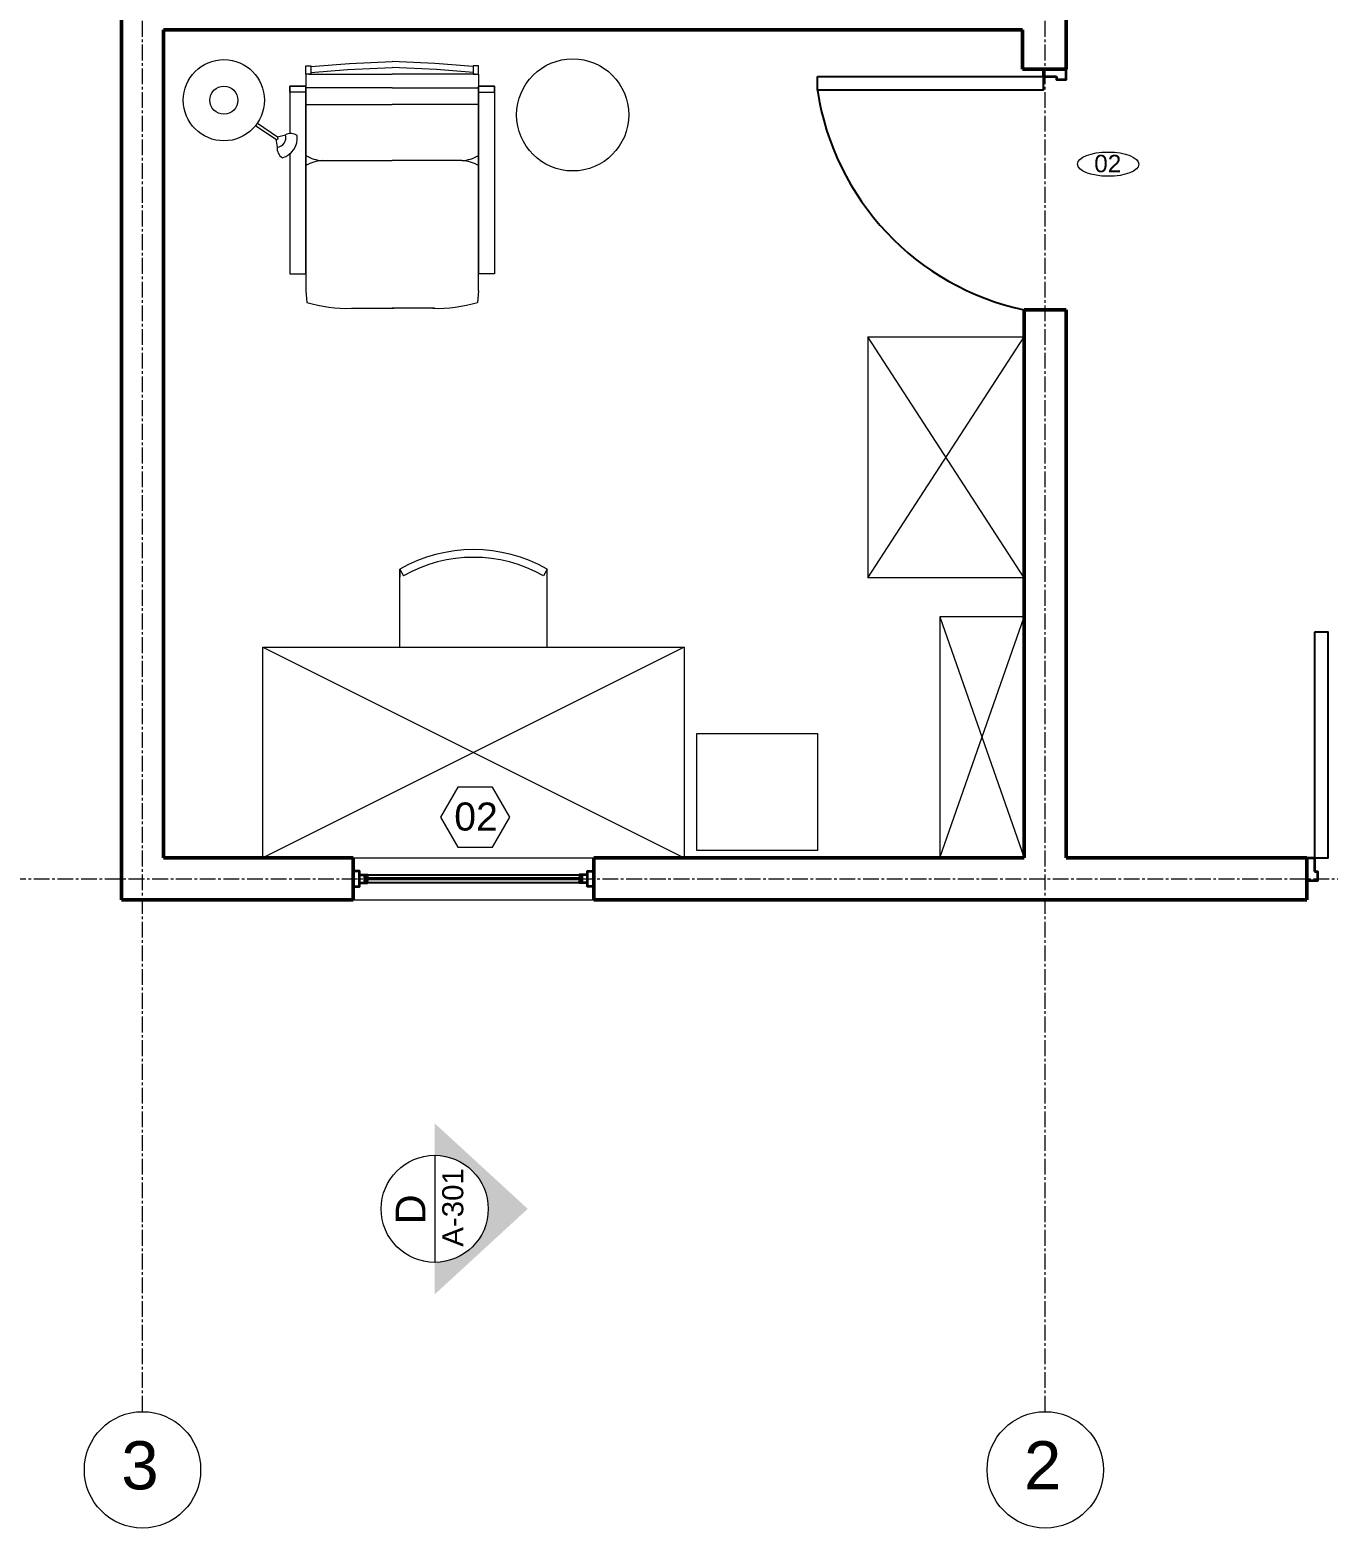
# Model space of a CAD drawing. Header units: centimetres. Extents: x -1487 to 7635, y -1892 to 2688.
# Drawn here: x 2071.2 to 2502.6, y 634.5 to 1132.2 of the extents above; entities that cross this region are included whole.
import ezdxf
from ezdxf.enums import TextEntityAlignment as Align

# ---------------------------------------------------------------- set-up
doc = ezdxf.new("R2010")
doc.units = ezdxf.units.CM
doc.linetypes.add('CENTERX2', pattern=[4, 2.5, -0.5, 0.5, -0.5])
doc.linetypes.add('CENTRO2', pattern=[1.125, 0.75, -0.125, 0.125, -0.125])
for name, color, linetype, lineweight in [('A-FURN', 8, 'Continuous', 18), ('A-FURN_Num_Penna__251', 251, 'Continuous', 18), ('AA - linee quote', 3, 'Continuous', 13), ('AA - montanti', 7, 'Continuous', 35), ('AA - pareti sezionate', 7, 'Continuous', 50), ('AA - serramenti e porte', 4, 'Continuous', 25), ('AA - struttura finestre', 6, 'Continuous', 25), ('AA- arredo', 8, 'Continuous', 18), ('SEZIONE ARREDO', 8, 'Continuous', 25)]:
    doc.layers.add(name, color=color, linetype=linetype, lineweight=lineweight)
doc.styles.add('ARIAL', font='Arial.ttf')

msp = doc.modelspace()

# ---------------------------------------------------------------- hatches: boundary and pattern name
at = {"layer": 'AA - linee quote'}
h = msp.add_hatch(color=256, dxfattribs=at)
h.dxf.hatch_style = 1
h.paths.add_polyline_path([(2205.7342, 768.9486), (2205.7342, 758.3467, -1), (2205.7342, 722.7833), (2205.7342, 712.1814), (2236.6303, 740.565)])

# ---------------------------------------------------------------- linework, layer by layer
at = {"layer": 'A-FURN'}
for p, q in [((2178.5996, 857.1865), (2258.5996, 857.1865)), ((2178.5996, 843.1865), (2258.5996, 843.1865))]:
    msp.add_line(p, q, dxfattribs=at)
at = {"layer": 'A-FURN', "ltscale": 0.8}
msp.add_line((2178.5996, 843.1865), (2258.5996, 843.1865), dxfattribs=at)
at = {"layer": 'A-FURN_Num_Penna__251'}
msp.add_line((2148.5996, 857.1865), (2288.5996, 857.1865), dxfattribs=at)
at = {"layer": 'AA - linee quote', "linetype": 'CENTRO2', "ltscale": 7}
for p, q in [((2108.5996, 673.1865), (2108.5996, 1920.1865)), ((2408.5996, 673.1865), (2408.5996, 1920.1865)), ((1938.5996, 850.1865), (3185.5996, 850.1865))]:
    msp.add_line(p, q, dxfattribs=at)
at = {"layer": 'AA - linee quote'}
msp.add_line((2205.7078, 758.3463), (2205.7078, 722.7829), dxfattribs=at)
msp.add_lwpolyline([(2230.6843, 870.6812), (2224.9108, 880.6812), (2213.3638, 880.6812), (2207.5903, 870.6812), (2213.3638, 860.6812), (2224.9108, 860.6812)], close=True, dxfattribs=at)
for centre, radius in [((2205.7078, 740.5646), 17.7817), ((2108.5996, 653.8592), 19.3273), ((2408.5996, 653.8592), 19.3273)]:
    msp.add_circle(centre, radius, dxfattribs=at)
msp.add_ellipse((2429.5185, 1087.6055), major_axis=(-10.2073, 0.0249), ratio=0.39546778, dxfattribs=at)
at = {"layer": 'AA - montanti'}
for points in [[(2412.3955, 1119.1864), (2412.3955, 1119.1865), (2407.8955, 1119.1865), (2407.8955, 1116.6865), (2412.3955, 1116.6865)], [(2412.3955, 1116.6865), (2412.3955, 1115.6865), (2415.5955, 1115.6865), (2415.5955, 1119.1865), (2412.3955, 1119.1865)], [(2495.5996, 852.6865), (2495.5996, 852.6865), (2495.5996, 857.1865), (2498.0996, 857.1865), (2498.0996, 852.6865)], [(2495.5996, 852.6865), (2495.5996, 852.6865), (2495.5996, 857.1865), (2498.0996, 857.1865), (2498.0996, 852.6865)], [(2180.7655, 851.499), (2183.3645, 851.499), (2183.3645, 850.9365)], [(2256.4338, 851.499), (2253.8347, 851.499), (2253.8347, 850.9365)], [(2498.0996, 852.6865), (2499.0996, 852.6865), (2499.0996, 849.4865), (2495.5996, 849.4865), (2495.5996, 852.6865)], [(2180.7655, 848.874), (2183.3645, 848.874), (2183.3645, 849.4365), (2182.4321, 849.4365), (2182.4321, 849.9365), (2182.4321, 850.4365), (2182.4321, 850.9365), (2183.3645, 850.9365)], [(2256.4338, 848.874), (2253.8347, 848.874), (2253.8347, 849.4365), (2254.7672, 849.4365), (2254.7672, 849.9365), (2254.7672, 850.4365), (2254.7672, 850.9365), (2253.8347, 850.9365)]]:
    msp.add_lwpolyline(points, dxfattribs=at)
for points in [[(2178.5996, 852.7297), (2178.5996, 847.6432), (2180.7655, 847.6432), (2180.7655, 852.7297)], [(2258.5996, 852.7297), (2258.5996, 847.6432), (2256.4338, 847.6432), (2256.4338, 852.7297)]]:
    msp.add_lwpolyline(points, close=True, dxfattribs=at)
at = {"layer": 'AA - pareti sezionate'}
for p, q in [((2101.5996, 843.1865), (2101.5996, 1448.1865)), ((2415.5996, 1138.1865), (2415.6104, 1119.1865)), ((2401.0996, 1132.1865), (2115.5996, 1132.1865)), ((2115.5996, 1132.1865), (2115.5996, 857.1865)), ((2401.5996, 1039.1865), (2415.5955, 1039.1865)), ((2401.5996, 1039.1865), (2401.5996, 857.1865)), ((2415.5996, 1039.1865), (2415.5996, 857.1865)), ((2178.5996, 843.1865), (2178.5996, 857.1865)), ((2258.5996, 857.1865), (2258.5996, 843.1865)), ((2258.5996, 857.1865), (2401.5996, 857.1865)), ((2495.5996, 857.1865), (2415.5996, 857.1865)), ((2495.5996, 843.1865), (2495.5996, 857.1865)), ((2258.5996, 843.1865), (2495.5996, 843.1865))]:
    msp.add_line(p, q, dxfattribs=at)
at = {"layer": 'AA - pareti sezionate', "linetype": 'Continuous'}
for p, q in [((2401.0996, 1132.1865), (2401.0996, 1119.1865)), ((2401.0996, 1119.1865), (2415.5996, 1119.1865))]:
    msp.add_line(p, q, dxfattribs=at)
at = {"layer": 'AA - pareti sezionate', "ltscale": 0.8}
msp.add_line((2416.5996, 857.1865), (2495.5996, 857.1865), dxfattribs=at)
at = {"layer": 'AA - pareti sezionate'}
for points in [[(2115.5996, 857.1865), (2178.5996, 857.1865)], [(2101.5996, 843.1865), (2178.5996, 843.1865)]]:
    msp.add_lwpolyline(points, dxfattribs=at)
at = {"layer": 'AA - serramenti e porte'}
for p, q in [((2183.3645, 851.499), (2253.8347, 851.499)), ((2253.8347, 848.874), (2183.3645, 848.874))]:
    msp.add_line(p, q, dxfattribs=at)
for points in [[(2332.8955, 1116.6865), (2407.8955, 1116.6865), (2407.8955, 1112.1865), (2332.8955, 1112.1865)], [(2498.0996, 932.1865), (2498.0996, 857.1865), (2502.5996, 857.1865), (2502.5996, 932.1865)]]:
    msp.add_lwpolyline(points, close=True, dxfattribs=at)
msp.add_arc((2420.0016, 1125.3361), 88.0931, 188.584601, 257.94254, dxfattribs=at)
at = {"layer": 'AA - struttura finestre'}
for p, q in [((2254.7672, 850.4365), (2182.4321, 850.4365)), ((2254.7672, 849.9365), (2182.4321, 849.9365))]:
    msp.add_line(p, q, dxfattribs=at)
at = {"layer": 'AA- arredo'}
for p, q in [((2163.8765, 1112.9943), (2162.894, 1112.9943)), ((2219.2277, 1112.9943), (2220.2102, 1112.9943)), ((2162.9023, 1107.3716), (2191.5521, 1107.3716)), ((2220.202, 1107.3716), (2191.5521, 1107.3716)), ((2146.1949, 1100.4417), (2152.909, 1095.8935)), ((2146.7893, 1101.2469), (2153.4699, 1096.7215)), ((2152.909, 1095.8935), (2153.3495, 1093.2583)), ((2153.4621, 1096.7199), (2156.0706, 1097.3184)), ((2168.35, 1088.8112), (2191.5521, 1088.8112)), ((2214.7542, 1088.8112), (2191.5521, 1088.8112)), ((2220.2102, 1045.4897), (2220.2102, 1051.1205)), ((2162.894, 1045.4897), (2163.1748, 1041.6781)), ((2220.2102, 1045.4897), (2219.9295, 1041.6781)), ((2178.0694, 1039.7131), (2192.1136, 1039.7131)), ((2205.5963, 1039.7131), (2191.5521, 1039.7131)), ((2194.0996, 950.559), (2194.0996, 953.059)), ((2194.0996, 953.059), (2195.3371, 950.8114)), ((2194.0996, 952.3076), (2194.0996, 950.559)), ((2194.0996, 927.1865), (2194.0996, 950.559)), ((2243.0996, 953.059), (2241.8622, 950.8114)), ((2243.0996, 950.559), (2243.0996, 953.059)), ((2243.0996, 927.1865), (2243.0996, 950.559)), ((2148.5996, 927.1865), (2288.5996, 927.1865)), ((2148.5996, 857.1865), (2148.5996, 927.1865)), ((2288.5996, 927.1865), (2148.5996, 857.1865)), ((2148.5996, 927.1865), (2288.5996, 857.1865)), ((2288.5996, 927.1865), (2288.5996, 857.1865))]:
    msp.add_line(p, q, dxfattribs=at)
at = {"layer": 'AA- arredo', "lineweight": 13}
for p, q in [((2401.5996, 950.2006), (2349.5996, 950.2006)), ((2178.5996, 857.1865), (2258.5996, 857.1865)), ((2178.5996, 843.1865), (2258.5996, 843.1865))]:
    msp.add_line(p, q, dxfattribs=at)
at = {"layer": 'AA- arredo'}
for points in [[(2162.894, 1120.3095), (2164.5784, 1120.3095), (2164.5784, 1117.494), (2162.894, 1117.494)], [(2220.2102, 1120.3095), (2218.5259, 1120.3095), (2218.5259, 1117.494), (2220.2102, 1117.494)], [(2157.5521, 1113.5557), (2162.894, 1113.5557), (2162.894, 1111.549), (2157.5521, 1111.549)], [(2225.5521, 1051.1205), (2220.2102, 1051.1205), (2220.2102, 1113.5557), (2225.5521, 1113.5557)], [(2225.5521, 1113.5557), (2220.2102, 1113.5557), (2220.2102, 1111.549), (2225.5521, 1111.549)], [(2292.8649, 898.4439), (2332.966, 898.4439), (2332.966, 859.6455), (2292.8649, 859.6455)]]:
    msp.add_lwpolyline(points, close=True, dxfattribs=at)
for points in [[(2164.5784, 1120.0288), (2177.3787, 1121.0846), (2191.5521, 1121.7131)], [(2164.5866, 1118.0555), (2176.7463, 1119.0812), (2191.5521, 1119.748)], [(2218.5259, 1120.0288), (2205.7256, 1121.0846), (2191.5521, 1121.7131)], [(2218.5177, 1118.0555), (2206.358, 1119.0812), (2191.5521, 1119.748)], [(2162.894, 1117.494), (2162.894, 1045.4897)], [(2163.9022, 1117.494), (2191.5521, 1117.494)], [(2219.2021, 1117.494), (2191.5521, 1117.494)], [(2220.2102, 1117.494), (2220.2102, 1051.1205)], [(2157.5521, 1090.9977), (2157.5521, 1051.1205), (2162.894, 1051.1205), (2162.894, 1113.5557), (2157.5521, 1113.5557), (2157.5521, 1097.7388)], [(2191.5521, 1112.9943), (2163.8765, 1112.9943)], [(2191.5521, 1112.9943), (2219.2277, 1112.9943)], [(2401.572, 857.1865), (2401.572, 937.1865), (2373.572, 937.1865), (2401.572, 857.1865), (2373.572, 857.1865)], [(2373.572, 937.1865), (2373.572, 857.1865), (2401.572, 937.1865)]]:
    msp.add_lwpolyline(points, dxfattribs=at)
at = {"layer": 'AA- arredo', "lineweight": 13}
msp.add_lwpolyline([(2349.5996, 1030.2006), (2401.5996, 1030.2006), (2401.5996, 950.2006)], close=True, dxfattribs=at)
msp.add_lwpolyline([(2349.5996, 1030.2006), (2349.5996, 950.2006), (2401.5996, 1030.2006)], dxfattribs=at)
at = {"layer": 'AA- arredo'}
for centre, radius in [((2135.6385, 1108.8566), 13.5), ((2251.5654, 1103.9649), 18.6278), ((2135.6385, 1108.8566), 4.6567)]:
    msp.add_circle(centre, radius, dxfattribs=at)
for centre, radius, start, end in [((2153.1895, 1096.3075), 0.5, 235.886418, 55.886418), ((2153.1895, 1096.3075), 3.0533, 273.004574, 19.33466), ((2153.1895, 1096.3075), 6.8722, 285.73892, 6.579833), ((2157.8555, 1093.8626), 3.8881, 56.237253, 117.285354), ((2157.2228, 1092.9195), 3.8881, 175.000244, 236.048345), ((2168.8255, 1099.9588), 11.1577, 237.88624, 267.557645), ((2214.2787, 1099.9588), 11.1577, 272.442355, 302.11376), ((2168.8255, 1077.6636), 11.1577, 92.442355, 122.11376), ((2214.2787, 1077.6636), 11.1577, 57.88624, 87.557645), ((2176.7752, 1087.335), 47.6395, 253.412112, 271.556739), ((2206.3291, 1087.335), 47.6395, 268.443261, 286.587888), ((2218.5996, 910.136), 49.4231, 60.282771, 119.717229), ((2218.5996, 910.0894), 46.9039, 60.262788, 119.737212)]:
    msp.add_arc(centre, radius, start, end, dxfattribs=at)
at = {"layer": 'SEZIONE ARREDO', "color": 7, "linetype": 'Continuous', "true_color": 0xffffff}
for p, q in [((2101.5996, 843.1865), (2101.5996, 857.1865)), ((2401.5996, 843.1865), (2415.5996, 843.1865))]:
    msp.add_line(p, q, dxfattribs=at)

# ---------------------------------------------------------------- texts
at = {"layer": 'AA - linee quote', "style": 'ARIAL'}
msp.add_text('02', height=5.7812, dxfattribs=at).set_placement((2424.8992, 1084.9231))
msp.add_text('02', height=9.32281, rotation=359.832632, dxfattribs=at).set_placement((2212.1868, 866.2448))
for tag, height, p in [('A-301', 7, (2211.7064, 741.0264)), ('D', 9.9109, (2197.682, 740.3887))]:
    msp.add_attdef(tag, text='', height=height, rotation=90, dxfattribs=at).set_placement(p, align=Align.MIDDLE_CENTER)
at = {"layer": 'AA - linee quote', "linetype": 'CENTERX2', "ltscale": 5, "style": 'ARIAL'}
for tag, p in [('3', (2101.5396, 647.378)), ('2', (2401.5396, 647.378))]:
    msp.add_attdef(tag, p, '', height=16, dxfattribs=at)

doc.saveas('drawing.dxf')
